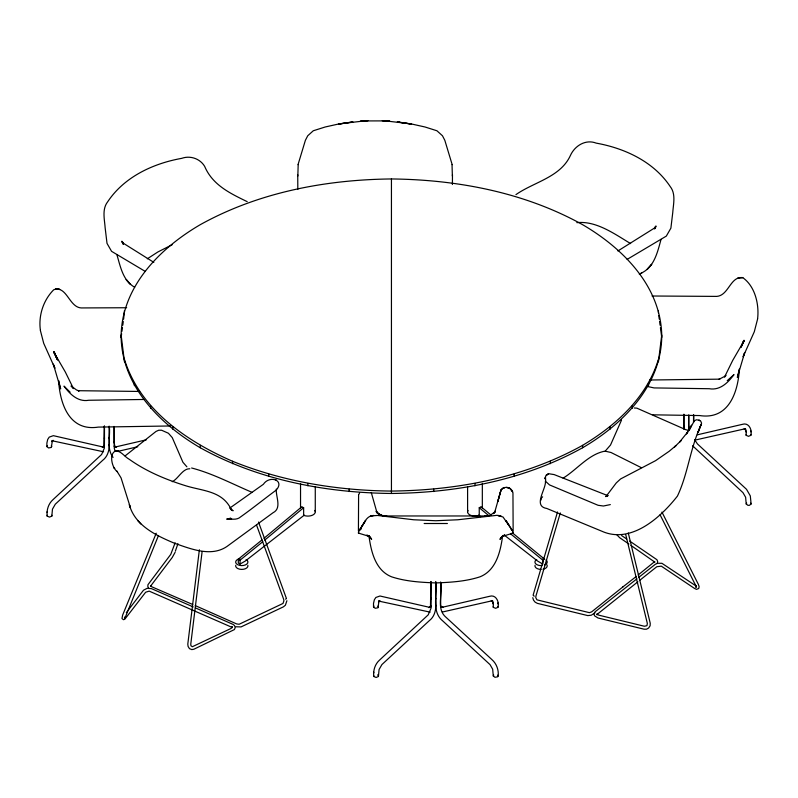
<?xml version="1.0" encoding="UTF-8"?>
<svg xmlns="http://www.w3.org/2000/svg" width="798" height="798" viewBox="0 0 798 798"><rect width="100%" height="100%" fill="white"/><g stroke="black" fill="none" stroke-linecap="round" stroke-linejoin="round"><path stroke-width="1.2" d="M103.57 451.788L52.139 440.765L53.306 440.366L51.87 441.623L52.379 440.566L51.321 447.439L48.578 447.957L46.883 446.611L46.883 443.06L47.7 439.459L49.237 437.114L53.346 435.668L102.453 446.87L104.358 446.571L102.324 447.269L104.378 445.563L103.88 446.591L104.269 426.042M109.146 437.763C109.745 445.673 109.665 455.06 102.673 460.336L55.311 504.196L52.469 509.144L51.83 516.116L49.496 517.094L47.162 516.116C46.454 510.032 48.409 503.628 53.107 499.558L101.625 454.471L104.398 448.007L104.468 437.773M300.537 508.236L300.537 483.538M315.27 511.668L315.27 486.88M430.162 612.146L378.771 601.103L379.938 600.704L378.501 601.951L379.02 600.904L377.963 607.777L375.22 608.285L373.514 606.939L373.514 603.398L374.342 599.787L375.878 597.453L379.988 596.006L429.055 607.228L430.95 606.929L428.915 607.627L430.97 605.921L430.471 606.949L430.86 581.752M435.728 598.131C436.336 606.031 436.257 615.418 429.264 620.694L381.923 664.564L379.07 669.522L378.442 676.485L376.107 677.462L373.763 676.485C373.065 670.41 375.01 664.006 379.718 659.936L428.217 614.839L430.99 608.365L431.06 598.131M467.598 511.668L467.598 486.92M683.766 428.386L683.766 414.431M683.966 429.364L683.966 426.162M688.644 430.541L688.644 426.162M358.422 531.099L358.601 494.77M452.416 184.508L452.466 174.762M654.689 561.593L638.171 574.969M297.834 176.029L298.183 164.707M757.631 318.512C759.257 304.158 755.008 286.123 742.659 277.584C730.22 276.218 728.774 295.459 716.764 296.397L652.046 296.008M199.37 549.762L187.799 644.106L188.099 646.47L189.475 648.654L191.819 649.602L193.924 649.213L234.432 629.552L235.211 627.557L234.522 625.562L233.116 624.425L195.46 607.916M202.123 551.498L190.762 644.166L190.951 645.752L192.328 646.729L231.041 628.455L232.368 626.999L232.198 627.607L231.969 626.899L232.188 627.437L149.176 591.119L145.645 592.236L124.777 619.268L123.421 619.697L121.964 618.51L122.663 615.039L156.228 533.224M121.126 335.01C122.284 285.913 160.308 247.978 200.298 224.657C258.442 192.368 325.434 179.66 391.439 178.952C457.434 179.66 524.426 192.368 582.57 224.657C622.57 247.978 660.584 285.913 661.741 335.01L661.741 337.414C660.584 386.511 622.57 424.446 582.57 447.768C524.426 480.067 457.434 492.765 391.439 493.473C325.434 492.765 258.442 480.067 200.298 447.768C160.308 424.446 122.284 386.511 121.126 337.414L121.126 335.01L124.458 361.833M121.126 337.414L121.625 333.754M121.954 331.31L122.453 327.649M122.792 325.205L123.291 321.544M123.62 319.11L124.458 310.592M658.42 361.833L661.741 335.01M286.901 600.714L285.395 605.223L283.37 606.869L241.046 626.919L235.929 626.769M513.054 532.166L513.134 533.094L502.201 536.436L504.805 535.089L500.845 537.672L502.371 536.655L499.907 539.338L502.9 535.498L502.441 536.416M369.125 536.416L368.666 535.498L371.659 539.338L369.195 536.655L370.731 537.672L366.771 535.089L369.364 536.436L358.432 533.094L358.861 531.877M540.815 500.306L541.443 498.271M757.661 318.751L754.3 331.749L743.108 356.726L744.674 352.576L737.352 377.404L739.407 369.005C737.99 392.566 728.604 420.037 699.686 415.559L652.973 414.82M298.033 164.637L305.395 140.298L307.739 135.77L313.275 130.772L325.195 126.992L339.569 123.79L366.122 120.747M502.59 536.086C500.476 551.518 496.216 570.311 480.037 576.804C465.823 581.473 450.631 582.36 435.788 582.919C420.935 582.36 405.743 581.473 391.539 576.804C375.359 570.311 371.09 551.518 368.975 536.086M545.413 481.034C546.51 488.675 532.416 506.171 546.79 508.466L601.862 531.229C631.028 544.296 660.545 517.643 677.442 496.067C687.726 474.381 690.011 449.813 699.786 427.788L698.041 432.446L701.592 423.189L700.704 421.144L698.958 420.217L696.514 419.778L694.41 420.716L689.652 429.324L691.557 425.184M654.819 228.587L655.318 226.832L654.749 228.807M696.225 586.799L696.026 587.498L695.746 585.503L696.365 586.171L661.921 563.308L657.612 563.268L655.427 564.216L638.879 577.273M533.094 595.268L557.523 511.957M560.306 512.934L535.957 595.966L535.747 597.582L536.944 599.847L589.333 612.645L591.567 611.926L622.849 586.949M661.053 239.35C657.572 251.819 654.37 267.15 641.263 273.125M148.618 588.086L147.8 586.44L147.989 584.675L170.772 554.371L175.141 542.77M177.934 543.677L175.37 551.149M657.382 563.109L657.652 561.383L656.894 559.687L629.702 541.084M698.041 432.446L699.038 429.813M654.919 228.398L655.996 225.974L654.49 228.677L655.607 226.981L654.34 228.408L655.597 227.36L617.881 250.961M621.522 420.077L610.52 445.025L606.091 450.102M741.093 347.07L743.826 340.307L741.232 346.721M158.483 535.498L124.817 618.46L124.468 617.073M124.458 359.419C140.069 409.534 186.602 441.264 232.557 461.264C282.931 481.653 337.245 490.541 391.439 491.069C457.434 490.361 524.426 477.653 582.57 445.364C615.866 425.504 646.799 397.554 658.42 359.419M701.023 424.945L701.272 424.356L699.946 427.299L701.023 424.945L700.784 425.474M175.121 552.306L172.238 557.493L150.543 586.181L150.732 585.602L151.58 586.71L192.727 604.495M691.297 425.753L686.509 433.932L687.796 431.868L679.617 442.002L681.143 440.506L674.44 447.04L675.886 445.663L669.193 451.269L655.617 460.646L620.585 478.95L616.285 482.91L605.881 496.665M741.432 346.222L744.285 340.457L732.714 360.397L724.524 377.065L726.06 375.389M741.043 347.01L744.285 340.457M358.91 494.311L359.579 492.984M46.883 446.611L47.351 445.773M694.669 439.788L697.442 443.927L746.519 489.314L750.3 495.877L751.118 503.967L749.422 505.324L747.906 505.324L746.21 503.977L746.679 503.139M373.514 606.939L373.983 606.101M440.815 582.251C443.109 593.173 435.818 608.625 445.863 617.153L491.937 659.627C496.526 663.667 498.83 669.891 498.191 675.956L497.723 676.784L494.979 677.303L493.274 675.956L493.743 675.118M358.432 533.094L358.511 532.166M126.323 612.645L143.48 590.231L147.161 588.296L151.44 588.625L193.196 606.919M541.812 497.673L542.61 496.805M172.258 481.723C178.303 478.73 182.652 468.436 189.844 468.755M262.003 539.927L238.313 559.159L238.313 563.059L240.058 564.056L245.265 561.054L304.317 515.119M263.909 538.341L301.903 506.71A7.202 4.958 -12.1 0 0 303.639 507.718L303.639 515.318A7.372 4.259 0 0 0 312.347 515.249A7.372 4.259 0 0 0 314.861 510.431M262.791 541.712L240.058 560.166L240.058 564.056M264.697 540.136L303.639 507.718M563.079 478.172C577.064 469.623 588.934 453.763 605.582 451.04M440.616 582.141L440.686 605.243L441.503 607.198L440.586 606.4L443.119 607.268L441.982 607.348L489.354 596.365C495.917 594.061 499.538 601.862 497.942 607.328L495.608 608.305L493.274 607.328L493.274 606.45M697.352 434.81L742.25 424.376C748.813 422.072 752.434 429.883 750.838 435.339L748.504 436.326L746.17 435.339L746.17 434.461M594.949 612.854L591.258 615.228L587.807 615.597L537.363 603.358L535.129 602.151L533.503 600.136L532.775 597.682M125.106 455.907L156.009 431.439L158.752 430.222L161.625 430.242L168.428 433.264L172.258 437.613L182.922 462.261L186.882 466.8M636.934 578.809L595.069 611.837L594.051 613.732L594.48 615.777L598.001 617.991L644.066 629.193L646.53 629.193L648.584 628.056L650.121 625.792L650.24 623.268L628.255 532.914M637.881 581.782L596.814 614.62L597.044 614.041L597.173 614.759L597.014 614.181L598.759 615.158L644.375 626.25L646.959 625.672L647.328 623.378L625.762 534.78M639.816 580.256L656.804 566.72L661.313 566.161L694.549 588.445L696.524 589.363L698.729 588.495L699.128 586.65L698.39 584.445L661.941 512.097M622.649 587.099L636.255 576.465M147.281 258.821L157.934 251.939L172.308 244.647M229.654 508.186L263.4 484.276C269.495 474.99 285.086 480.067 276.248 490.072C263.749 499.329 251.629 509.144 238.921 518.092C236.198 519.508 233.036 519.318 230.083 518.949L231.629 519.059L226.702 519.109L230.123 518.64L227.909 518.949M360.447 529.114L361.474 528.416L359.04 530.78C363.389 525.862 365.424 515.618 373.554 515.478L370.571 515.967L377.524 515.458L413.773 519.777L435.788 520.735L457.793 519.777L497.114 515.299L503.029 517.004L512.525 530.78L510.969 528.595L512.047 529.942M229.086 519.069L230.642 518.052M725.252 376.077L718.828 379.409L719.856 379.15L649.742 380.008M285.614 599.178L286.183 598.839M727.237 380.666L733.99 374.581C728.205 382.541 720.075 390.661 709.242 388.716L654.061 387.918L647.547 386.511M490.142 515.348L495.428 511.518L493.483 513.703L495.199 511.169L494.84 511.797L501.004 490.062L502.002 489.094L500.954 490.132L497.792 501.673L501.004 490.062C504.406 484.695 513.912 487.997 512.964 494.77L513.144 531.099M627.138 259.39L666.32 236.098L670.889 228.148L672.764 212.487C673.312 204.308 676.076 193.924 670.21 186.552C653.692 161.675 624.824 148.258 596.196 143.121C585.662 139.002 574.789 145.755 570.44 155.42C560.415 177.306 534.111 181.904 515.927 194.632M639.308 274.213L642.33 272.527M606.51 495.857L607.737 495.738L606.151 496.246L607.268 495.738M229.824 518.381L228.178 519.019L229.096 518.78M576.854 222.652C596.216 220.597 614.59 233.984 630.62 243.599M606.151 496.246L607.956 495.668M146.403 439.808L115.401 446.98L116.538 446.91L113.994 446.042L114.912 446.84L114.034 441.833M118.473 451.229L137.795 446.75M610.33 504.605L603.388 506.012L598.071 505.284L549.523 484.915L545.712 481.463L545.473 476.685L546.381 475.079L548.834 473.743L554.131 474.581L607.717 495.608M689.412 430.561L685.841 429.703L636.844 408.147L634.29 407.987M489.503 515.578L484.526 516.296L487.578 515.967L383.988 515.967L381.424 515.348L377.095 512.775L381.424 515.348L387.04 516.296L382.062 515.578L378.96 514.161L376.137 511.518L378.082 513.703L376.367 511.169L376.736 511.797L371.25 492.446M605.233 451.189L611.009 452.496L641.293 467.648M695.297 440.037L745.272 428.745L744.095 428.825L745.901 429.454L744.973 428.646L746.17 431.987L746.17 431.06L746.17 435.339M442.391 612.016L492.376 600.724L491.199 600.804L493.004 601.433L492.077 600.625L493.274 603.966L493.274 603.039L493.274 607.328M365.364 120.927L360.337 121.226L367.928 120.797M364.646 120.927L384.407 120.897M447.409 523.508L424.157 523.508M143.939 399.469L88.758 400.267C77.925 402.202 69.795 394.082 64.01 386.122L70.114 392.177M170.852 425.962L98.314 427.1C69.396 431.588 60.01 404.117 58.593 380.556L60.648 388.945L53.326 364.117L54.892 368.267L43.7 343.3L40.339 330.302M126.663 307.739L81.236 307.938C69.007 307.22 66.892 285.275 53.755 289.734C43.381 300.078 38.354 315.539 40.369 330.063M139.65 391.449L78.144 390.701L79.172 390.96L76.518 389.963L71.192 386.052M191.62 467.997C212.438 473.394 232.118 483.847 251.969 492.306M384.087 120.747L410.641 123.79L425.015 126.992L436.935 130.772L442.471 135.77L444.815 140.298L452.177 164.637M382.282 120.797L389.863 121.226L384.845 120.927M275.549 479.738L276.278 479.967M533.613 595.877L534.301 596.116M231.27 510.002L233.156 510.76L230.442 508.615L231.39 509.742C222.522 491.019 203.919 491.229 186.333 485.952C166.293 479.758 146.603 471.608 129.426 459.409C124.837 456.985 121.725 451.608 116.328 450.78C108.269 452.715 111.959 468.276 117.346 471.688L116.947 471.179L121.057 477.892L130.433 507.688L129.306 504.665C134.972 525.643 156.258 535.588 174.602 543.298C191.45 549.104 212.557 557.832 228.557 545.303L273.006 512.765C282.133 508.246 275.629 496.595 276.308 489.074M195.231 605.592L236.657 623.936L239.151 624.255L283.011 603.448L283.928 600.704L283.579 599.039L256.577 525.134M247.19 201.655C229.824 193.206 212.537 184.966 204.617 166.293C199.959 158.583 190.163 155.271 181.705 158.353C153.076 163.48 124.209 176.897 107.69 201.774C101.825 209.156 104.578 219.54 105.137 227.719L107.012 243.38L111.57 251.33L145.027 271.28M238.313 559.159L240.058 560.166M153.834 262.362L122.303 242.592L123.55 243.629L122.293 242.203L123.411 243.899L121.904 241.205L122.982 243.629M134.672 287.22C122.822 280.756 120.398 266.293 116.847 254.572M621.642 535.578L626.679 539.019M628.894 544.017L619.647 537.692L616.804 534.74M630.949 545.423L654.889 562.181M544.555 559.159L512.316 532.805M478.551 515.119L480.526 516.655M504.146 535.019L537.603 561.054L542.82 564.056L542.82 560.166L510.58 533.812M377.544 674.899L378.442 675.607M491.418 515.408L480.975 506.71A7.202 4.958 12.1 0 1 479.239 507.718L479.239 515.318A7.372 4.259 0 0 1 470.531 515.249A7.372 4.259 0 0 1 468.017 510.431M479.239 507.718L488.735 515.618M71.182 386.102L73.476 388.606L65.286 371.938L53.715 351.998L57.496 359.649M137.625 520.456L140.837 523.977M692.594 445.773L742.968 492.655L745.621 497.254L746.21 503.977M113.087 457.384C106.244 448.606 110.553 436.586 109.316 426.541M509.194 525.563L505.892 520.476L512.525 530.78M750.649 503.139L751.118 503.967M51.321 445.773L51.79 446.601M497.723 675.118L498.191 675.956M377.963 606.101L378.432 606.939M660.066 514.77L695.896 585.902M53.715 351.998L57.586 359.828M512.705 531.877L513.134 533.094M56.768 358.262L54.174 351.858L57.356 359.748M258.512 522.052L286.422 598.47M115.161 451.399L114.294 448.316L114.234 426.541M123.082 243.809L122.573 242.053L123.151 244.038M452.027 164.707L452.376 176.029M658.749 315.449L659.248 319.11M659.587 321.544L660.086 325.205M660.415 327.649L661.741 337.414M297.744 174.762L297.814 189.375M750.838 430.9L750.838 431.828M750.838 434.461L750.838 435.339M497.942 602.879L497.942 603.807M497.942 606.45L497.942 607.328M435.728 605.153L435.738 606.011M373.763 672.096L373.763 672.923M373.763 675.607L373.763 676.485M109.146 444.785L109.146 445.653M51.83 515.239L51.83 516.116M47.162 511.718L47.162 512.545M47.162 515.239L47.162 516.116M693.731 414.93L693.731 421.903M693.532 414.82L693.532 422.082M688.814 414.93L688.814 430.062M688.644 415.409L688.644 427.03M683.966 414.252L683.966 427.03M658.42 310.592L658.42 313.006M648.515 383.23L648.515 385.643M632.285 405.863L632.285 408.267M610.121 426.74L610.121 429.144M582.57 445.364L582.57 447.768M550.321 461.264L550.321 463.678M514.151 474.062L514.151 476.466M493.274 675.956L492.685 669.233L490.042 664.634L442.691 620.874C431.179 611.537 437.464 594.61 435.908 582.251M482.331 483.418L482.331 508.226M474.97 483.428L474.97 485.842M435.738 581.572L435.738 599.009M433.723 489.144L433.723 491.558M431.06 581.572L431.06 599.009M391.439 178.952L391.439 493.473M349.155 489.144L349.155 491.558M307.908 483.428L307.908 485.842M268.717 474.062L268.717 476.466M232.557 461.264L232.557 463.678M200.298 445.364L200.298 447.768M172.747 426.74L172.747 429.144M150.593 405.863L150.593 408.267M134.353 383.23L134.353 385.643M114.034 426.431L114.034 442.72M109.146 426.142L109.146 438.641M104.468 426.142L104.468 438.651M246.133 559.548A6.145 3.551 0 0 1 245.405 564.924A6.145 3.551 0 0 1 236.318 563.667A6.145 3.551 0 0 1 239.889 558.68M247.859 565.313A6.145 3.551 0 0 1 241.794 569.413A6.145 3.551 0 0 1 235.719 565.313M546.051 559.967A6.145 3.551 0 0 1 544.695 564.924M542.042 565.553A6.145 3.551 0 0 1 535.608 563.667A6.145 3.551 0 0 1 536.735 559.548M542.979 558.68A6.145 3.551 0 0 1 543.867 558.889M546.919 564.775A6.145 3.551 0 0 1 542.979 569.243M541.084 569.413A6.145 3.551 0 0 1 535.009 565.313M545.154 478.261L545.114 478.98L545.253 477.503L545.154 478.261M362.372 525.563L359.04 530.78L365.674 520.476L362.372 525.563M648.714 267.629L647.278 269.205L651.727 264.338L648.714 267.629M548.505 473.922L546.381 475.079L548.505 473.922M504.545 487.578L502.85 488.376L504.545 487.578M342.013 123.52L338.631 124.119L352.916 121.934L342.013 123.52M742.659 277.584L738.26 277.774L742.659 277.584M57.097 289.205L55.341 289.125L59.74 289.315L57.097 289.205M500.236 515.757L498.012 515.478L500.994 515.967L500.236 515.757M399.499 122.224L397.294 121.934L411.578 124.119L399.499 122.224M508.625 487.728L506.471 487.398L509.333 487.937L508.625 487.728M118.513 451.359L116.328 450.78L119.012 451.508L118.513 451.359M699.676 420.526L698.968 420.247L699.676 420.526M114.643 468.376L113.805 467.498L114.643 468.376M129.186 282.851L126.174 279.559L130.623 284.437L129.186 282.851M511.757 490.61L509.932 488.306L512.535 491.668L511.757 490.61"/></g></svg>
